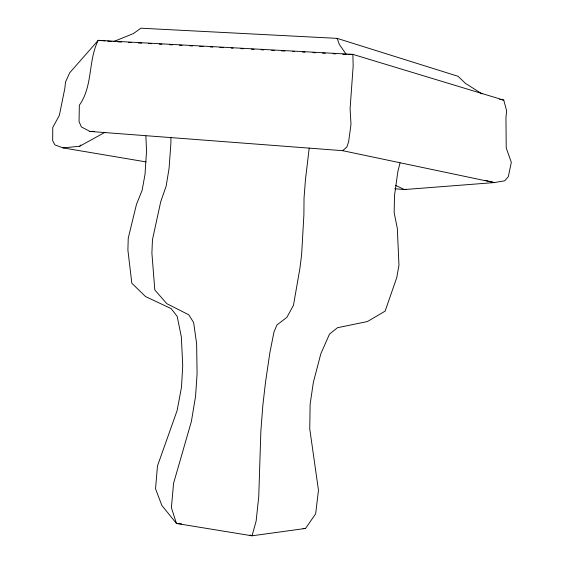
<?xml version="1.0" encoding="UTF-8"?>
<svg xmlns="http://www.w3.org/2000/svg" width="564" height="564" viewBox="0 0 564 564"><rect width="100%" height="100%" fill="white"/><g stroke="black" fill="none" stroke-linecap="round" stroke-linejoin="round"><path stroke-width="0.85" d="M309.206 148.092L305.448 179.733L304.031 198.211L303.897 214.764L301.627 254.632L299.907 268.337L293.456 305.35L286.872 317.335L276.931 324.998L273.991 331.942L269.86 352.754L265.461 382.611L262.845 405.354L260.857 431.213L258.756 496.461L256.112 521.256L252.016 535.8L176.469 523.47L161.903 505.513L155.537 488.798L157.476 465.956L177.103 410.62L181.502 387.144L182.729 365.698L181.354 336.934L177.181 316.362L171.153 308.628L145.484 296.516L131.842 283.262L127.894 250.12L128.232 238.219L136.474 204.351L142.142 190.315L145.018 174.311L146.534 151.286L145.879 136.051M400.052 162.918L397.888 171.322L394.504 195.511L394.158 212.663L397.317 228.349L398.967 265.27L396.725 277.707L385.12 311.145L367.404 321.543L337.462 327.726L329.503 334.099L320.817 353.804L313.358 382.343L310.129 404.155L309.756 428.887L318.47 490.25L315.671 513.797L305.554 528.447L252.016 535.8L249.958 535.003M394.807 188.75L404.437 189.553L494.275 182.581L504.667 180.825L508.298 176.736L511.322 162.284L506.218 147.965L505.957 117.672L506.62 110.784L503.758 100.124L352.867 54.37L98.214 40.34L69.71 72.791L65.523 82.034L64.853 88.28L59.361 115.352L52.762 127.471L52.678 140.746L54.898 144.877L62.999 147.881L79.686 146.266L80.821 144.948M105.045 40.904L98.214 40.34C87.97 60.708 93.06 86.052 79.348 105.2L79.059 121.612L81.378 126.942L89.937 131.426L342.672 150.68L346.888 146.936L348.651 141.592L350.998 124.306L350.089 108.725L353.17 65.91L352.867 54.37L347.946 54.433M79.686 146.266L104.946 132.336M113.59 41.609L133.464 33.537L140.887 28.2L337.124 38.366L458.053 76.295L465.462 83.387L482.023 93.899M405.953 189.208L404.437 189.553L395.385 185.323M89.937 131.426L94.258 131.334M303.037 528.433L305.554 528.447M117.975 41.849L121.493 42.039M128.514 42.427L131.151 42.575M138.173 42.963L141.691 43.16M148.713 43.548L151.349 43.689M159.252 44.126L161.889 44.274M169.792 44.711L172.429 44.852M179.451 45.24L182.087 45.388M189.99 45.825L192.627 45.966M199.649 46.354L203.16 46.551M210.189 46.939L212.825 47.08M219.847 47.468L223.358 47.665M231.268 48.102L233.024 48.201M240.927 48.631L243.556 48.779M251.466 49.216L254.096 49.364M261.125 49.752L263.755 49.893M271.665 50.33L274.294 50.478M281.323 50.866L284.834 51.056M292.737 51.493L294.493 51.592M302.396 52.029L305.032 52.17M312.935 52.607L315.572 52.755M322.594 53.143L325.231 53.284M333.134 53.721L335.77 53.869M342.792 54.257L345.429 54.405M181.481 523.871L176.469 523.47L171.4 507.713L173.564 483.32L191.372 421.505L195.56 396.344L197.083 373.798L196.632 343.814L193.635 322.509L188.75 314.79L166.803 303.665L154.818 289.959L151.899 253.13L152.456 239.756L160.712 201.75L166.14 186.176L169.073 168.389L170.941 142.657L170.871 137.56M107.611 41.116L111.876 41.468M62.999 147.881L146.048 161.91M499.612 99.292L503.758 100.124M342.672 150.68L494.275 182.581L485.019 180.297M346.31 54.447L339.359 44.464L337.124 38.366"/></g></svg>
